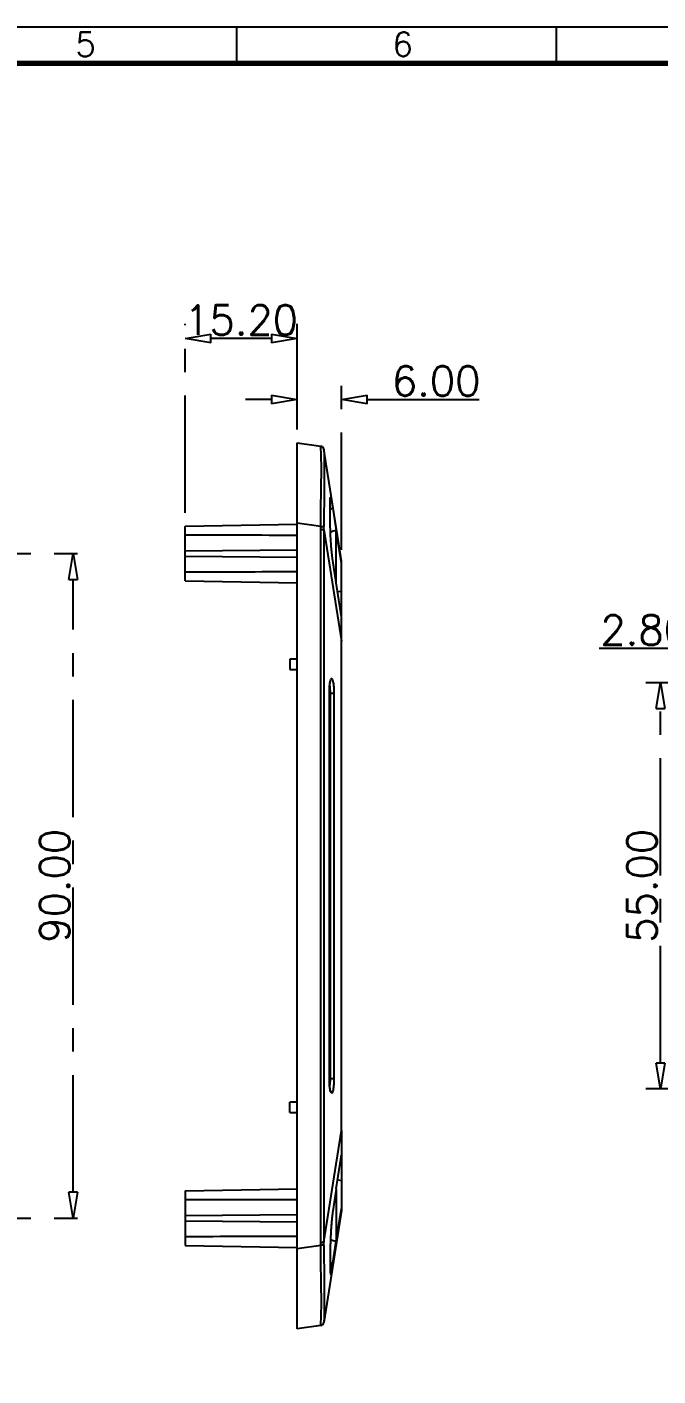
# Model space of a CAD drawing. Header units: millimetres. Extents: x 5301 to 5745, y 376 to 714.
# Drawn here: x 5494.4 to 5579.9, y 531.6 to 714.2 of the extents above; entities that cross this region are included whole.
import ezdxf

# ---------------------------------------------------------------- set-up
doc = ezdxf.new("R2010")
doc.units = ezdxf.units.MM
doc.header["$LTSCALE"] = 0.5
doc.linetypes.add('CENTER', pattern=[50.8, 31.75, -6.35, 6.35, -6.35])
doc.layers.add('112', color=7, linetype='Continuous', true_color=0xffffff)
doc.layers.add('A1_KUANG', color=7, linetype='Continuous')
doc.layers.add('A4_KUANG', color=7, linetype='Continuous')
doc.layers.add('core', color=7, linetype='Continuous', lineweight=20)
doc.styles.get("Standard").update_dxf_attribs({"font": 'txt', "bigfont": 'gbcbig.shx'})
doc.dimstyles.new('VT-4.00', dxfattribs={"dimtxt": 4, "dimasz": 3.5, "dimexe": 2, "dimexo": 1.8, "dimgap": 0.5, "dimtad": 1, "dimzin": 0, "dimdsep": 46, "dimtxsty": 'Standard', "dimblk": 'CLOSEDBLANK', "dimcen": 0.3, "dimclrd": 1, "dimclre": 1, "dimclrt": 7, "dimadec": 1, "dimazin": 0, "dimtfac": 1, "dimtofl": 0, "dimtmove": 0, "dimatfit": 3, "dimldrblk": 'CLOSEDBLANK', "dimfxl": 0, "dimtolj": 1, "dimtzin": 0, "dimarcsym": 0})

# ---------------------------------------------------------------- blocks, each defined once
blk = doc.blocks.new('A$C3291225B')
at = {"layer": 'A4_KUANG'}
for p, q in [((129, 194.15), (129, 197.01)), ((154.22, 194.15), (154.22, 197.01)), ((258, 194.15), (2.87, 194.15))]:
    blk.add_line(p, q, dxfattribs=at)
at = {"layer": 'A4_KUANG', "color": 8}
blk.add_lwpolyline([(258, 0), (258, 197.01), (0, 197.01), (0, 0)], close=True, dxfattribs=at)
at = {"layer": 'A4_KUANG', "const_width": 0.4}
blk.add_lwpolyline([(2.87, 2.87), (2.87, 194.15), (255.13, 194.15), (255.14, 2.87), (2.87, 2.87)], dxfattribs=at)
at = {"layer": 'A4_KUANG'}
for s, p in [('5', (116.25, 194.69)), ('6', (141.26, 194.69))]:
    blk.add_text(s, height=1.91, dxfattribs=at).set_placement(p)
blk = doc.blocks.new('_ClosedBlank')
at = {"color": 0, "linetype": 'ByBlock', "lineweight": -2}
for p, q in [((-1, 0.167), (0, 0)), ((-1, 0.167), (-1, -0.167)), ((0, 0), (-1, -0.167))]:
    blk.add_line(p, q, dxfattribs=at)
blk = doc.blocks.new('*D3')
at = {"layer": 'core', "color": 1, "linetype": 'CENTER', "lineweight": -2}
for p, q in [((5453.64, 642.94), (5502.65, 642.94)), ((5500.65, 556.44), (5500.65, 639.44)), ((5453.64, 552.94), (5502.65, 552.94))]:
    blk.add_line(p, q, dxfattribs=at)
at = {"layer": 'Defpoints', "color": 0, "linetype": 'CENTER'}
for p in [(5451.84, 642.94), (5500.65, 642.94), (5451.84, 552.94)]:
    blk.add_point(p, dxfattribs=at)
at = {"layer": 'core', "color": 1, "linetype": 'CENTER', "lineweight": -2, "xscale": 3.5, "yscale": 3.5, "zscale": 3.5}
for p, rotation in [((5500.65, 642.94), 90), ((5500.65, 552.94), 270)]:
    blk.add_blockref('_ClosedBlank', p, dxfattribs=dict(at, rotation=rotation))
at = {"layer": 'core', "color": 7, "linetype": 'CENTER', "insert": (5498.15, 597.94), "char_height": 4, "attachment_point": 5, "rotation": 90}
blk.add_mtext('\\A1;90.00', dxfattribs=at)
blk = doc.blocks.new('*D6')
at = {"layer": 'core', "color": 1, "linetype": 'CENTER', "lineweight": -2}
for p, q in [((5531.02, 659.74), (5531.02, 665.8)), ((5537.02, 643.43), (5537.02, 665.8)), ((5527.52, 663.8), (5524.02, 663.8)), ((5540.52, 663.8), (5555.69, 663.8))]:
    blk.add_line(p, q, dxfattribs=at)
at = {"layer": 'Defpoints', "color": 0, "linetype": 'CENTER'}
for p in [(5537.02, 663.8), (5531.02, 657.94), (5537.02, 641.63)]:
    blk.add_point(p, dxfattribs=at)
at = {"layer": 'core', "color": 1, "linetype": 'CENTER', "lineweight": -2, "xscale": 3.5, "yscale": 3.5, "zscale": 3.5}
blk.add_blockref('_ClosedBlank', (5531.02, 663.8), dxfattribs=at)
at = {"layer": 'core', "color": 1, "linetype": 'CENTER', "lineweight": -2, "xscale": 3.5, "yscale": 3.5, "zscale": 3.5, "rotation": 180}
blk.add_blockref('_ClosedBlank', (5537.02, 663.8), dxfattribs=at)
at = {"layer": 'core', "color": 7, "linetype": 'CENTER', "insert": (5549.86, 666.3), "char_height": 4, "attachment_point": 5}
blk.add_mtext('\\A1;6.00', dxfattribs=at)
blk = doc.blocks.new('*D7')
at = {"layer": 'core', "color": 1, "linetype": 'CENTER', "lineweight": -2}
for p, q in [((5515.82, 648.44), (5515.82, 674.06)), ((5531.02, 659.74), (5531.02, 674.06)), ((5527.52, 672.06), (5519.32, 672.06))]:
    blk.add_line(p, q, dxfattribs=at)
at = {"layer": 'Defpoints', "color": 0, "linetype": 'CENTER'}
for p in [(5515.82, 672.06), (5531.02, 657.94), (5515.82, 646.64)]:
    blk.add_point(p, dxfattribs=at)
at = {"layer": 'core', "color": 1, "linetype": 'CENTER', "lineweight": -2, "xscale": 3.5, "yscale": 3.5, "zscale": 3.5, "rotation": 180}
blk.add_blockref('_ClosedBlank', (5515.82, 672.06), dxfattribs=at)
at = {"layer": 'core', "color": 1, "linetype": 'CENTER', "lineweight": -2, "xscale": 3.5, "yscale": 3.5, "zscale": 3.5}
blk.add_blockref('_ClosedBlank', (5531.02, 672.06), dxfattribs=at)
at = {"layer": 'core', "color": 7, "linetype": 'CENTER', "insert": (5523.42, 674.56), "char_height": 4, "attachment_point": 5}
blk.add_mtext('\\A1;15.20', dxfattribs=at)
blk = doc.blocks.new('*D9')
at = {"layer": 'core', "color": 1, "linetype": 'CENTER', "lineweight": -2}
for p, q in [((5590.88, 625.44), (5578.25, 625.44)), ((5580.25, 573.94), (5580.25, 621.94)), ((5590.88, 570.44), (5578.25, 570.44))]:
    blk.add_line(p, q, dxfattribs=at)
at = {"layer": 'Defpoints', "color": 0, "linetype": 'CENTER'}
for p in [(5580.25, 625.44), (5592.68, 625.44), (5592.68, 570.44)]:
    blk.add_point(p, dxfattribs=at)
at = {"layer": 'core', "color": 1, "linetype": 'CENTER', "lineweight": -2, "xscale": 3.5, "yscale": 3.5, "zscale": 3.5}
for p, rotation in [((5580.25, 625.44), 90), ((5580.25, 570.44), 270)]:
    blk.add_blockref('_ClosedBlank', p, dxfattribs=dict(at, rotation=rotation))
at = {"layer": 'core', "color": 7, "linetype": 'CENTER', "insert": (5577.75, 597.94), "char_height": 4, "attachment_point": 5, "rotation": 90}
blk.add_mtext('\\A1;55.00', dxfattribs=at)
blk = doc.blocks.new('*D10')
at = {"layer": 'core', "color": 1, "linetype": 'CENTER', "lineweight": -2}
for p, q in [((5591.28, 625.84), (5591.28, 632.07)), ((5594.08, 625.84), (5594.08, 632.07)), ((5587.78, 630.07), (5571.95, 630.07)), ((5597.58, 630.07), (5601.08, 630.07))]:
    blk.add_line(p, q, dxfattribs=at)
at = {"layer": 'Defpoints', "color": 0, "linetype": 'CENTER'}
for p in [(5591.28, 630.07), (5591.28, 624.04), (5594.08, 624.04)]:
    blk.add_point(p, dxfattribs=at)
at = {"layer": 'core', "color": 1, "linetype": 'CENTER', "lineweight": -2, "xscale": 3.5, "yscale": 3.5, "zscale": 3.5}
blk.add_blockref('_ClosedBlank', (5591.28, 630.07), dxfattribs=at)
at = {"layer": 'core', "color": 1, "linetype": 'CENTER', "lineweight": -2, "xscale": 3.5, "yscale": 3.5, "zscale": 3.5, "rotation": 180}
blk.add_blockref('_ClosedBlank', (5594.08, 630.07), dxfattribs=at)
at = {"layer": 'core', "color": 7, "linetype": 'CENTER', "insert": (5578.12, 632.57), "char_height": 4, "attachment_point": 5}
blk.add_mtext('\\A1;2.80', dxfattribs=at)

msp = doc.modelspace()

# ---------------------------------------------------------------- linework, layer by layer
at = {"layer": '112', "color": 7}
for p, q in [((5531.023, 647.048), (5531.023, 657.941)), ((5531.023, 657.941), (5534.217, 657.492)), ((5537.023, 641.932), (5534.642, 657.074)), ((5535.849, 649.062), (5536.323, 646.047)), ((5515.824, 646.644), (5531.023, 646.91)), ((5531.023, 548.836), (5531.023, 647.048)), ((5534.217, 646.599), (5531.023, 647.048)), ((5515.824, 645.416), (5515.824, 646.644)), ((5515.824, 643.293), (5515.824, 645.416)), ((5534.217, 646.2), (5534.642, 646.2)), ((5534.217, 549.684), (5534.217, 646.2)), ((5534.642, 646.2), (5534.642, 549.684)), ((5534.642, 646.2), (5537.023, 631.057)), ((5536.323, 638.976), (5536.323, 646.047)), ((5515.824, 643.293), (5531.023, 643.425)), ((5515.824, 642.589), (5515.824, 643.293)), ((5515.824, 642.589), (5531.023, 642.457)), ((5515.824, 640.466), (5515.824, 642.589)), ((5536.323, 638.976), (5535.849, 641.991)), ((5537.023, 641.626), (5537.023, 641.932)), ((5537.023, 637.836), (5537.023, 641.626)), ((5515.824, 639.238), (5515.824, 640.466)), ((5515.824, 639.238), (5531.023, 638.973)), ((5536.507, 637.772), (5537.023, 637.836)), ((5537.023, 634.381), (5537.023, 637.836)), ((5537.023, 631.057), (5537.023, 634.381)), ((5537.023, 564.827), (5537.023, 631.057)), ((5535.379, 571.843), (5535.379, 624.041)), ((5535.385, 624.041), (5535.379, 624.041)), ((5535.385, 624.041), (5535.522, 624.041)), ((5535.385, 571.843), (5535.385, 624.041)), ((5535.522, 624.041), (5535.999, 624.041)), ((5535.522, 571.843), (5535.522, 624.041)), ((5535.999, 624.041), (5535.999, 571.843)), ((5535.385, 571.843), (5535.379, 571.843)), ((5535.386, 571.843), (5535.522, 571.843)), ((5535.522, 571.843), (5535.999, 571.843)), ((5534.642, 549.684), (5537.023, 564.827)), ((5537.023, 564.827), (5537.023, 561.504)), ((5537.023, 561.504), (5537.023, 558.048)), ((5536.507, 558.113), (5537.023, 558.048)), ((5537.023, 558.048), (5537.023, 554.258)), ((5515.824, 556.646), (5531.023, 556.912)), ((5515.824, 556.646), (5515.824, 555.418)), ((5515.824, 555.418), (5515.824, 553.295)), ((5536.323, 556.908), (5535.849, 553.893)), ((5536.323, 556.908), (5536.323, 549.837)), ((5537.023, 553.953), (5534.642, 538.81)), ((5537.023, 554.258), (5537.023, 553.953)), ((5515.824, 553.295), (5531.023, 553.428)), ((5515.824, 553.295), (5515.824, 552.592)), ((5515.824, 552.592), (5531.023, 552.459)), ((5515.824, 552.592), (5515.824, 550.468)), ((5515.824, 550.468), (5515.824, 549.24)), ((5515.824, 549.24), (5531.023, 548.975)), ((5531.023, 548.836), (5534.217, 549.285)), ((5531.023, 537.944), (5531.023, 548.836)), ((5534.217, 549.684), (5534.642, 549.684)), ((5535.849, 546.822), (5536.323, 549.837)), ((5534.217, 538.392), (5531.023, 537.944))]:
    msp.add_line(p, q, dxfattribs=at)
for centre, start, end in [((5534.148, 656.997), 8.93731, 82), ((5534.148, 538.888), 278, 351.06269)]:
    msp.add_arc(centre, 0.5, start, end, dxfattribs=at)
for centre, major_axis, ratio, start_param, end_param in [((5534.147, 656.997), (0.07, 0.495), 0.9999954, 5.005128, 6.2831866), ((5462.197, 667.109), (72.445, -10.035), 0.0045991, 6.2804901, 6.2845759), ((5536.323, 648.478), (-1, 0), 0.6634929, 5.2063779, 5.7585788), ((5475.53, 642.941), (286.464, 0), 0.0087269, 1.3758475, 1.429671), ((5534.147, 646.599), (-0.5, -0.002), 0.0004225, 1.710422, 2.9884807), ((5462.267, 667.11), (28.177, -98.082), 0.6749879, 1.1684145, 1.1725003), ((5462.211, 667.106), (28.344, -98.391), 0.6774515, 1.1679721, 1.1720583), ((5536.323, 645.34), (-1, 0), 0.7071068, 4.712389, 5.6392819), ((5507.863, 375.144), (391.625, -2519.599), 0.0274936, 1.6724838, 1.6742485), ((5475.53, 642.941), (286.464, 0), 0.0087269, 4.8535143, 4.9073378), ((5507.991, 376.33), (391.203, -2611.368), 0.0254675, 1.66596, 1.6677287), ((5507.96, 819.841), (391.413, 2612.82), 0.0254813, 4.6154045, 4.6171721), ((5475.53, 552.943), (286.464, 0), 0.0087269, 1.3758475, 1.429671), ((5508.016, 819.317), (390.612, 2512.839), 0.0274221, 4.6092049, 4.6109743), ((5475.53, 552.943), (286.464, 0), 0.0087269, 4.8535143, 4.9073378), ((5536.323, 550.544), (-1, 0), 0.7071068, 0.6439034, 1.5707963), ((5462.277, 528.777), (28.169, 98.076), 0.6749559, 5.1106195, 5.1147056), ((5534.147, 549.285), (-0.5, 0.002), 0.0004225, 3.2947046, 4.5727633), ((5462.201, 528.776), (28.352, 98.397), 0.6774835, 5.1111929, 5.1152788), ((5536.323, 547.406), (-1, 0), 0.6634929, 0.5246065, 1.0768075), ((5534.147, 538.888), (0.07, -0.495), 0.9999954, 0, 1.2780573), ((5462.212, 528.778), (72.43, 10.033), 0.0045995, 6.2817946, 6.2858808)]:
    msp.add_ellipse(centre, major_axis=major_axis, ratio=ratio, start_param=start_param, end_param=end_param, dxfattribs=at)
for points, knots in [([(5534.217, 646.599), (5534.226, 649.475), (5534.298, 652.298), (5534.298, 656.309), (5534.226, 657.491), (5534.217, 657.492)], [0, 0, 0, 0, 0.5, 0.5, 1, 1, 1, 1]), ([(5534.641, 657.073), (5534.635, 657.064), (5534.697, 655.922), (5534.697, 652.07), (5534.635, 649.363), (5534.641, 646.601)], [0, 0, 0, 0, 0.5, 0.5, 1, 1, 1, 1]), ([(5535.849, 641.991), (5535.814, 642.234), (5535.744, 642.722), (5535.66, 643.596), (5535.593, 644.538), (5535.544, 645.519), (5535.509, 646.502), (5535.487, 647.448), (5535.475, 648.319), (5535.472, 649.083), (5535.475, 649.71), (5535.487, 650.176), (5535.509, 650.462), (5535.543, 650.559), (5535.593, 650.462), (5535.66, 650.173), (5535.744, 649.716), (5535.814, 649.281), (5535.849, 649.062)], [0, 0, 0, 0, 0.0624416, 0.1250555, 0.1873426, 0.2499953, 0.3123248, 0.3748843, 0.4374188, 0.4997721, 0.5624217, 0.6247113, 0.6873354, 0.7497595, 0.812218, 0.8748285, 0.9371297, 1, 1, 1, 1]), ([(5530.023, 628.612), (5530.023, 628.594), (5530.023, 628.564), (5530.023, 628.526), (5530.023, 628.484), (5530.023, 628.43), (5530.023, 628.37), (5530.023, 628.304), (5530.023, 628.228), (5530.023, 628.147), (5530.023, 628.07), (5530.023, 627.987), (5530.023, 627.906), (5530.023, 627.836), (5530.023, 627.765), (5530.023, 627.7), (5530.023, 627.634), (5530.023, 627.571), (5530.023, 627.515), (5530.023, 627.452), (5530.023, 627.396), (5530.023, 627.353), (5530.023, 627.307), (5530.023, 627.273), (5530.023, 627.259), (5530.023, 627.254), (5530.023, 627.242), (5530.023, 627.248)], [0.08019433, 0.08019433, 0.08019433, 0.08019433, 0.17619006, 0.17619006, 0.17619006, 0.28484217, 0.28484217, 0.28484217, 0.40348561, 0.40348561, 0.40348561, 0.51687317, 0.51687317, 0.51687317, 0.61436624, 0.61436624, 0.61436624, 0.71404704, 0.71404704, 0.71404704, 0.82723301, 0.82723301, 0.82723301, 0.94601352, 0.94601352, 0.94601352, 1, 1, 1, 1]), ([(5535.379, 624.041), (5535.379, 624.261), (5535.385, 624.483), (5535.396, 624.689), (5535.408, 624.896), (5535.425, 625.092), (5535.446, 625.264), (5535.467, 625.437), (5535.494, 625.589), (5535.523, 625.706), (5535.552, 625.822), (5535.584, 625.908), (5535.617, 625.958), (5535.652, 626.011), (5535.688, 626.026), (5535.724, 626)], [0, 0, 0, 0, 0.10607863, 0.10607863, 0.10607863, 0.21201314, 0.21201314, 0.21201314, 0.31958334, 0.31958334, 0.31958334, 0.42542812, 0.42542812, 0.42542812, 0.53609763, 0.53609763, 0.53609763, 0.53609763]), ([(5535.385, 624.041), (5535.385, 624.067), (5535.385, 624.217), (5535.392, 624.498), (5535.413, 624.863), (5535.444, 625.193), (5535.483, 625.448), (5535.52, 625.614), (5535.544, 625.686), (5535.553, 625.701), (5535.548, 625.697)], [0, 0, 0, 0, 0.031652, 0.1904493, 0.3569591, 0.5242631, 0.6862317, 0.8243707, 0.9430293, 1, 1, 1, 1]), ([(5535.522, 624.048), (5535.522, 624.091), (5535.522, 624.14), (5535.521, 624.189), (5535.517, 624.353), (5535.508, 624.516), (5535.493, 624.665), (5535.479, 624.813), (5535.459, 624.952), (5535.435, 625.068)], [0.00005225, 0.00005225, 0.00005225, 0.00005225, 0.12844407, 0.12844407, 0.12844407, 0.56578421, 0.56578421, 0.56578421, 1, 1, 1, 1]), ([(5535.724, 626), (5535.758, 625.975), (5535.792, 625.911), (5535.823, 625.816), (5535.855, 625.718), (5535.885, 625.584), (5535.91, 625.422), (5535.934, 625.265), (5535.955, 625.077), (5535.97, 624.876), (5535.984, 624.677), (5535.994, 624.459), (5535.997, 624.24), (5535.998, 624.174), (5535.999, 624.108), (5535.999, 624.041)], [0.53609763, 0.53609763, 0.53609763, 0.53609763, 0.64376506, 0.64376506, 0.64376506, 0.75410311, 0.75410311, 0.75410311, 0.86183358, 0.86183358, 0.86183358, 0.96836853, 0.96836853, 0.96836853, 1, 1, 1, 1]), ([(5535.654, 569.885), (5535.62, 569.91), (5535.586, 569.973), (5535.555, 570.068), (5535.523, 570.166), (5535.493, 570.3), (5535.468, 570.462), (5535.443, 570.62), (5535.423, 570.808), (5535.408, 571.009), (5535.394, 571.208), (5535.384, 571.426), (5535.381, 571.645), (5535.379, 571.71), (5535.379, 571.777), (5535.379, 571.843)], [0.5361402, 0.5361402, 0.5361402, 0.5361402, 0.64380515, 0.64380515, 0.64380515, 0.75414671, 0.75414671, 0.75414671, 0.8618731, 0.8618731, 0.8618731, 0.9684106, 0.9684106, 0.9684106, 1, 1, 1, 1]), ([(5535.55, 570.187), (5535.545, 570.195), (5535.525, 570.253), (5535.492, 570.391), (5535.455, 570.609), (5535.422, 570.903), (5535.398, 571.252), (5535.386, 571.575), (5535.386, 571.775), (5535.386, 571.843)], [0, 0, 0, 0, 0.1539038, 0.2819378, 0.4269379, 0.5844091, 0.7467663, 0.9141917, 1, 1, 1, 1]), ([(5535.435, 570.819), (5535.442, 570.854), (5535.449, 570.89), (5535.456, 570.928), (5535.477, 571.056), (5535.494, 571.204), (5535.505, 571.359), (5535.516, 571.513), (5535.522, 571.679), (5535.522, 571.836)], [0, 0, 0, 0, 0.12929439, 0.12929439, 0.12929439, 0.56565975, 0.56565975, 0.56565975, 0.99994767, 0.99994767, 0.99994767, 0.99994767]), ([(5535.999, 571.843), (5535.999, 571.624), (5535.993, 571.402), (5535.981, 571.195), (5535.97, 570.989), (5535.953, 570.792), (5535.932, 570.62), (5535.911, 570.447), (5535.884, 570.295), (5535.855, 570.178), (5535.826, 570.063), (5535.794, 569.977), (5535.76, 569.926), (5535.726, 569.873), (5535.689, 569.859), (5535.654, 569.885)], [0, 0, 0, 0, 0.10609943, 0.10609943, 0.10609943, 0.21205461, 0.21205461, 0.21205461, 0.31962439, 0.31962439, 0.31962439, 0.42546944, 0.42546944, 0.42546944, 0.5361402, 0.5361402, 0.5361402, 0.5361402]), ([(5530.023, 567.248), (5530.023, 567.243), (5530.023, 567.257), (5530.023, 567.272), (5530.023, 567.291), (5530.023, 567.32), (5530.023, 567.358), (5530.023, 567.4), (5530.023, 567.454), (5530.023, 567.514), (5530.023, 567.58), (5530.023, 567.657), (5530.023, 567.737), (5530.023, 567.814), (5530.023, 567.897), (5530.023, 567.978), (5530.023, 568.049), (5530.023, 568.119), (5530.023, 568.184), (5530.023, 568.251), (5530.023, 568.314), (5530.023, 568.369), (5530.023, 568.433), (5530.023, 568.488), (5530.023, 568.532), (5530.023, 568.577), (5530.023, 568.611), (5530.023, 568.626), (5530.023, 568.63), (5530.023, 568.643), (5530.023, 568.637)], [0, 0, 0, 0, 0.0801943, 0.0801943, 0.0801943, 0.1761901, 0.1761901, 0.1761901, 0.2848422, 0.2848422, 0.2848422, 0.4034856, 0.4034856, 0.4034856, 0.5168732, 0.5168732, 0.5168732, 0.6143662, 0.6143662, 0.6143662, 0.714047, 0.714047, 0.714047, 0.827233, 0.827233, 0.827233, 0.9460135, 0.9460135, 0.9460135, 1, 1, 1, 1]), ([(5535.849, 553.893), (5535.83, 553.773), (5535.812, 553.648), (5535.777, 553.386), (5535.76, 553.25), (5535.742, 553.091), (5535.74, 553.073), (5535.736, 553.037), (5535.734, 553.019), (5535.728, 552.965), (5535.725, 552.929), (5535.713, 552.82), (5535.706, 552.746), (5535.684, 552.523), (5535.671, 552.372), (5535.645, 552.063), (5535.634, 551.906), (5535.62, 551.706), (5535.617, 551.666), (5535.613, 551.605), (5535.612, 551.585), (5535.609, 551.544), (5535.608, 551.524), (5535.601, 551.423), (5535.596, 551.341), (5535.582, 551.097), (5535.573, 550.935), (5535.557, 550.609), (5535.549, 550.446), (5535.539, 550.202), (5535.536, 550.12), (5535.532, 550.018), (5535.531, 549.997), (5535.53, 549.957), (5535.529, 549.936), (5535.527, 549.875), (5535.526, 549.834), (5535.519, 549.632), (5535.514, 549.472), (5535.505, 549.158), (5535.501, 549.003), (5535.494, 548.697), (5535.491, 548.546), (5535.485, 548.249), (5535.483, 548.105), (5535.479, 547.825), (5535.478, 547.689), (5535.475, 547.426), (5535.474, 547.299), (5535.474, 547.145), (5535.474, 547.114), (5535.473, 547.069), (5535.473, 547.054), (5535.473, 547.024), (5535.473, 547.009), (5535.473, 546.935), (5535.473, 546.877), (5535.473, 546.708), (5535.473, 546.602), (5535.474, 546.4), (5535.475, 546.305), (5535.477, 546.171), (5535.478, 546.128), (5535.479, 546.076), (5535.479, 546.065), (5535.479, 546.045), (5535.48, 546.035), (5535.48, 546.004), (5535.481, 545.985), (5535.483, 545.889), (5535.485, 545.82), (5535.491, 545.695), (5535.494, 545.639), (5535.499, 545.567), (5535.501, 545.544), (5535.504, 545.513), (5535.505, 545.503), (5535.507, 545.489), (5535.507, 545.485), (5535.508, 545.476), (5535.509, 545.471), (5535.514, 545.433), (5535.519, 545.407), (5535.53, 545.371), (5535.536, 545.361), (5535.549, 545.356), (5535.557, 545.361), (5535.567, 545.378), (5535.569, 545.383), (5535.573, 545.391), (5535.576, 545.396), (5535.582, 545.413), (5535.587, 545.426), (5535.601, 545.471), (5535.611, 545.508), (5535.633, 545.6), (5535.645, 545.654), (5535.664, 545.747), (5535.671, 545.78), (5535.68, 545.824), (5535.681, 545.833), (5535.685, 545.851), (5535.686, 545.86), (5535.692, 545.888), (5535.695, 545.907), (5535.713, 546.005), (5535.728, 546.09), (5535.76, 546.274), (5535.777, 546.374), (5535.812, 546.587), (5535.83, 546.701), (5535.849, 546.822)], [0, 0, 0, 0, 0.03125, 0.03125, 0.0625, 0.0625, 0.0664063, 0.0664063, 0.0703125, 0.0703125, 0.078125, 0.078125, 0.09375, 0.09375, 0.125, 0.125, 0.15625, 0.15625, 0.1640625, 0.1640625, 0.1679687, 0.1679687, 0.171875, 0.171875, 0.1875, 0.1875, 0.21875, 0.21875, 0.25, 0.25, 0.265625, 0.265625, 0.2695312, 0.2695312, 0.2734375, 0.2734375, 0.28125, 0.28125, 0.3125, 0.3125, 0.34375, 0.34375, 0.375, 0.375, 0.40625, 0.40625, 0.4375, 0.4375, 0.46875, 0.46875, 0.4765625, 0.4765625, 0.4804688, 0.4804688, 0.484375, 0.484375, 0.5, 0.5, 0.53125, 0.53125, 0.5625, 0.5625, 0.578125, 0.578125, 0.5820312, 0.5820312, 0.5859375, 0.5859375, 0.59375, 0.59375, 0.625, 0.625, 0.65625, 0.65625, 0.671875, 0.671875, 0.6796875, 0.6796875, 0.6835937, 0.6835937, 0.6875, 0.6875, 0.71875, 0.71875, 0.75, 0.75, 0.78125, 0.78125, 0.7890625, 0.7890625, 0.796875, 0.796875, 0.8125, 0.8125, 0.84375, 0.84375, 0.875, 0.875, 0.890625, 0.890625, 0.8945313, 0.8945313, 0.8984375, 0.8984375, 0.90625, 0.90625, 0.9375, 0.9375, 0.96875, 0.96875, 1, 1, 1, 1]), ([(5534.217, 538.392), (5534.226, 538.394), (5534.298, 539.577), (5534.298, 543.588), (5534.226, 546.409), (5534.217, 549.285)], [0, 0, 0, 0, 0.5, 0.5, 1, 1, 1, 1]), ([(5534.641, 549.284), (5534.635, 546.521), (5534.697, 543.817), (5534.697, 539.964), (5534.635, 538.82), (5534.641, 538.811)], [0, 0, 0, 0, 0.5, 0.5, 1, 1, 1, 1])]:
    msp.add_open_spline(points, degree=3, knots=knots, dxfattribs=at)
for points, degree in [([(5531.023, 628.654), (5530.023, 628.636)], 1), ([(5530.023, 628.636), (5530.023, 628.641), (5530.023, 628.628), (5530.023, 628.612)], 3), ([(5530.023, 627.246), (5531.023, 627.229)], 1), ([(5535.522, 624.035), (5535.522, 624.039), (5535.522, 624.044), (5535.522, 624.048)], 3), ([(5535.522, 571.836), (5535.522, 571.84), (5535.522, 571.845), (5535.522, 571.85)], 3), ([(5531.023, 568.655), (5530.023, 568.638)], 1), ([(5530.023, 567.248), (5531.023, 567.23)], 1)]:
    msp.add_open_spline(points, degree=degree, dxfattribs=at)

# ---------------------------------------------------------------- block references
at = {"layer": 'A1_KUANG', "color": 1, "lineweight": 0, "xscale": 1.718413414360839, "yscale": 1.718413414361123, "zscale": 1.718413414359811}
msp.add_blockref('A$C3291225B', (5301.172, 375.691), dxfattribs=at)

# ---------------------------------------------------------------- dimensions: what is measured, and where the dimension line sits
at = {"layer": 'core', "linetype": 'CENTER'}
for base, p1, p2, picture, middle in [((5515.824, 672.057), (5531.023, 657.941), (5515.824, 646.644), '*D7', (5523.423, 674.557)), ((5537.023, 663.804), (5531.023, 657.941), (5537.023, 641.626), '*D6', (5549.856, 666.304)), ((5591.282, 630.068), (5594.082, 624.041), (5591.282, 624.041), '*D10', (5578.115, 632.568))]:
    dim = msp.add_linear_dim(base=base, p1=p1, p2=p2, dimstyle='VT-4.00', dxfattribs=at)
    dim.commit()
    dim.dimension.update_dxf_attribs({"geometry": picture, "text_midpoint": middle})
dim = msp.add_linear_dim(base=(5500.652, 642.941), p1=(5451.84, 552.943), p2=(5451.84, 642.941), angle=90, dimstyle='VT-4.00', dxfattribs=at)
dim.commit()
dim.dimension.update_dxf_attribs({"geometry": '*D3', "text_midpoint": (5500.652, 597.942), "dimtype": 128})
dim = msp.add_linear_dim(base=(5580.252, 625.441), p1=(5592.682, 570.443), p2=(5592.682, 625.441), angle=90, dimstyle='VT-4.00', dxfattribs=at)
dim.commit()
dim.dimension.update_dxf_attribs({"geometry": '*D9', "text_midpoint": (5577.752, 597.942)})

doc.saveas('drawing.dxf')
